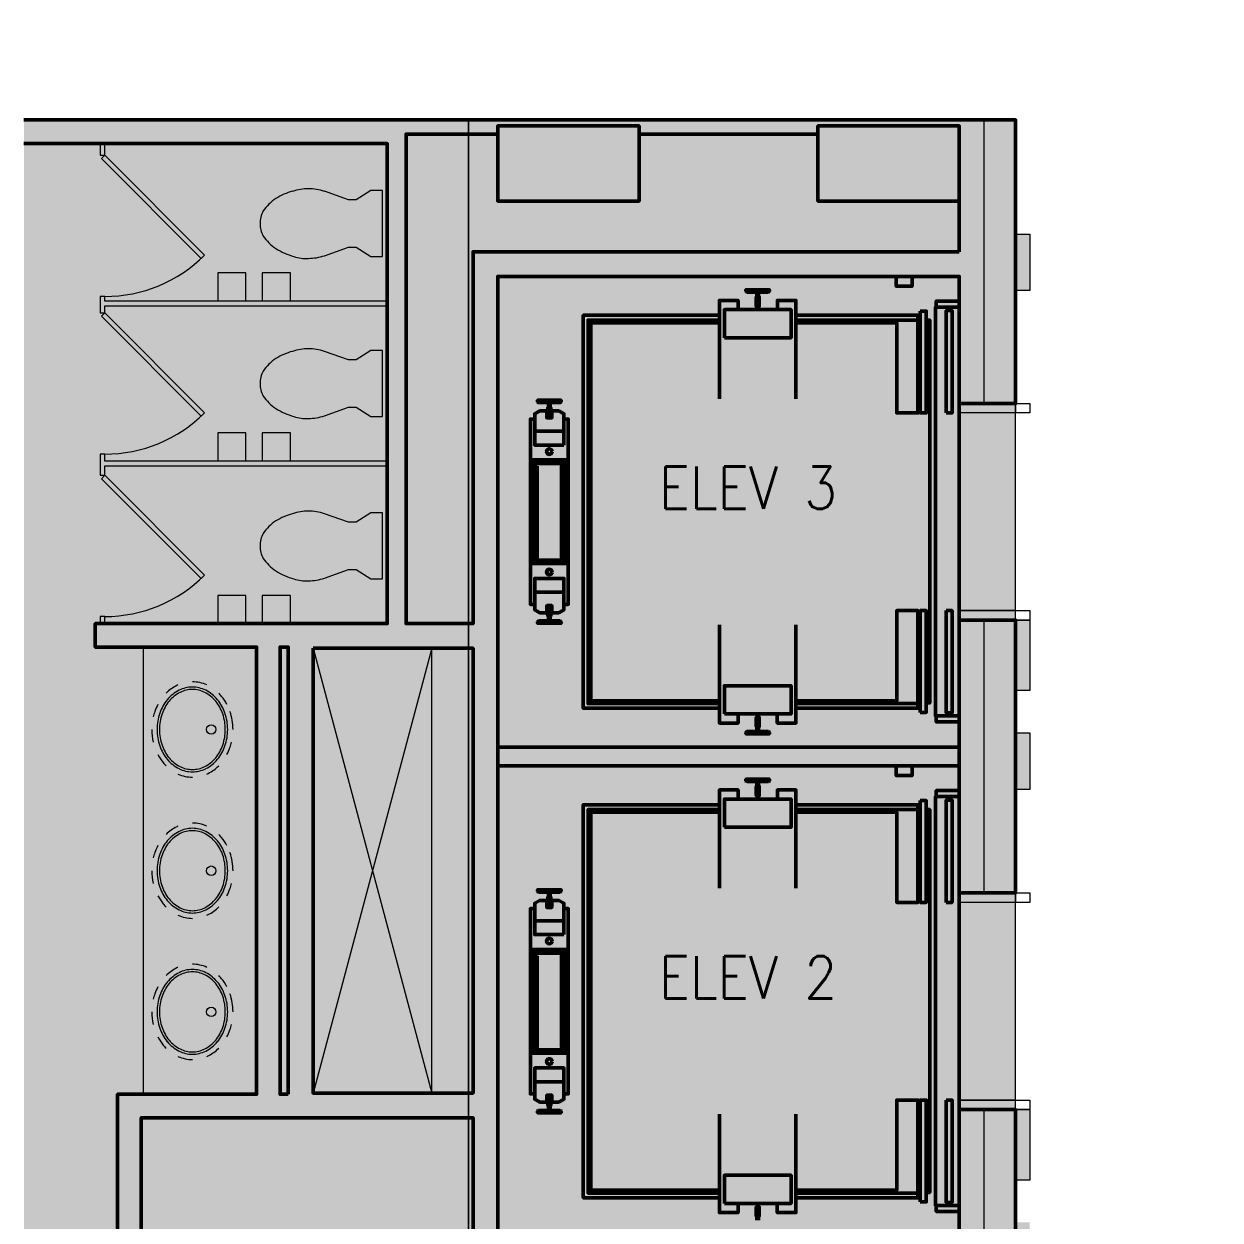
# Model space of a CAD drawing. Header units: inches. Extents: x 842 to 2283, y -57 to 1824.
# Drawn here: x 842.2 to 1096.3, y 718.5 to 972.6 of the extents above; entities that cross this region are included whole.
import ezdxf

# ---------------------------------------------------------------- set-up
doc = ezdxf.new("R2010")
doc.units = ezdxf.units.IN
doc.header["$MEASUREMENT"] = 0
for name, color, linetype, lineweight in [('A-DETL-GENF', 92, 'Continuous', 9), ('A-DETL-THIN', 151, 'Continuous', 9), ('Orbis - Background_dwg', 8, 'Continuous', 9), ('Orbis_AR$0$TI_Grid_E957150$0$S-11-COLS-CONC', 50, 'Continuous', 50), ('Orbis_BB$0$A-Door-Exst', 7, 'Continuous', 9), ('Orbis_BB$0$A-Wall-Exst', 7, 'Continuous', 9), ('Orbis_BB$0$TI_ARCH-02_E957150$0$A-Anno-Note96', 10, 'Continuous', 20), ('Orbis_BB$0$TI_ARCH-02_E957150$0$A-Door', 250, 'Continuous', 13), ('Orbis_BB$0$TI_ARCH-02_E957150$0$A-Flor-Case', 250, 'Continuous', 13), ('Orbis_BB$0$TI_ARCH-02_E957150$0$A-Flor-Fixt', 250, 'Continuous', 13), ('Orbis_BB$0$TI_ARCH-02_E957150$0$A-Flor-Tptn', 250, 'Continuous', 13), ('Orbis_BB$0$TI_ARCH-02_E957150$0$A-Wall-Open', 250, 'Continuous', 13), ('Orbis_BB$0$TI_Grid_E957150$0$S-02-COLS-CONC', 50, 'Continuous', 50), ('Orbis_BB$0$TI_Grid_E957150$0$S-04-COLS-CONC', 50, 'Continuous', 50), ('Orbis_BB$0$TI_Grid_E957150$0$S-05-COLS-CONC', 50, 'Continuous', 50), ('Orbis_BB$0$TI_Grid_E957150$0$S-06-COLS-CONC', 50, 'Continuous', 50), ('Orbis_BB$0$TI_Grid_E957150$0$S-07-COLS-CONC', 50, 'Continuous', 50), ('Orbis_BB$0$TI_Grid_E957150$0$S-08-COLS-CONC', 50, 'Continuous', 50), ('Orbis_BB$0$TI_Grid_E957150$0$S-09-COLS-CONC', 50, 'Continuous', 50), ('Orbis_BB$0$TI_Grid_E957150$0$S-11-COLS-CONC', 50, 'Continuous', 50), ('Orbis_BB$0$TI_Grid_E957150$0$S-12-COLS-CONC', 50, 'Continuous', 50), ('Orbis_BB$0$TI_Grid_E957150$0$S-13-COLS-CONC', 50, 'Continuous', 50), ('Orbis_BB$0$TI_Grid_E957150$0$S-13-COLS-CONC-PATT', 10, 'Continuous', 20), ('Orbis_BB$0$TI_Grid_E957150$0$S-14-COLS-CONC', 50, 'Continuous', 50), ('Orbis_BB$0$TI_Grid_E957150$0$S-P1-COLS-CONC', 50, 'Continuous', 50), ('Orbis_BB$0$TI_Grid_E957150$0$S-P4-COLS-CONC', 50, 'Continuous', 50)]:
    doc.layers.add(name, color=color, linetype=linetype, lineweight=lineweight)
doc.layers.add('Orbis_BB$0$TI_ARCH-02_E957150$0$A-Door-NPLT', color=250, linetype='Continuous', lineweight=13, plot=False)
doc.styles.add('romans', font='romans__.ttf', dxfattribs={"width": 0.9, "height": 9})

# ---------------------------------------------------------------- blocks, each defined once
blk = doc.blocks.new('Orbis - Background_dwg__U13-7347694-Level XX  CONSTRUCTION')
at = {"layer": 'Orbis_BB$0$TI_Grid_E957150$0$S-13-COLS-CONC-PATT', "lineweight": 50}
blk.add_hatch(color=50, dxfattribs=at).paths.add_polyline_path([(11749.16, 1740.91), (11749.16, 1756.91), (11719.16, 1756.91), (11719.16, 1740.91), (11747.41, 1740.91)], flags=0)
at = {"layer": 'Orbis_BB$0$TI_Grid_E957150$0$S-13-COLS-CONC', "flags": 128}
blk.add_lwpolyline([(11749.16, 1756.91), (11719.16, 1756.91), (11719.16, 1740.91), (11749.16, 1740.91)], close=True, dxfattribs=at)
blk = doc.blocks.new('Orbis - Background_dwg__U18-7347700-Level XX  CONSTRUCTION')
at = {"layer": 'Orbis_BB$0$TI_Grid_E957150$0$S-13-COLS-CONC-PATT', "lineweight": 50}
blk.add_hatch(color=50, dxfattribs=at).paths.add_polyline_path([(11651.16, 1740.91), (11681.16, 1740.91), (11681.16, 1756.91), (11651.16, 1756.91), (11651.16, 1753.16)], flags=0)
at = {"layer": 'Orbis_BB$0$TI_Grid_E957150$0$S-13-COLS-CONC', "flags": 128}
blk.add_lwpolyline([(11681.16, 1740.91), (11651.16, 1740.91), (11651.16, 1756.91), (11681.16, 1756.91)], close=True, dxfattribs=at)
blk = doc.blocks.new('Orbis - Background_dwg__U41-7347722-Level XX  CONSTRUCTION')
at = {"layer": 'Orbis_BB$0$TI_Grid_E957150$0$S-12-COLS-CONC', "flags": 128}
blk.add_lwpolyline([(11749.16, 1740.91), (11719.16, 1740.91), (11719.16, 1756.91), (11749.16, 1756.91)], close=True, dxfattribs=at)
blk = doc.blocks.new('Orbis - Background_dwg__U42-7347725-Level XX  CONSTRUCTION')
at = {"layer": 'Orbis_BB$0$TI_Grid_E957150$0$S-12-COLS-CONC', "flags": 128}
blk.add_lwpolyline([(11681.16, 1740.91), (11651.16, 1740.91), (11651.16, 1756.91), (11681.16, 1756.91)], close=True, dxfattribs=at)
blk = doc.blocks.new('Orbis - Background_dwg_Orbis_BB$0$TI_ARCH-02_E957150$0$I_PLUMB_LAV_COUNTER 7_P-7347760-Level XX  CONSTRUCTION')
at = {"layer": 'Orbis_BB$0$TI_ARCH-02_E957150$0$A-Flor-Fixt'}
blk.add_circle((4.62, 0), 1, dxfattribs=at)
for centre, radius, start, end in [((9.28, 1.39), 8.89, 116.7012, 134.737), ((9.28, 1.39), 7.76, 116.7012, 140.5275), ((9.28, 1.39), 7.26, 116.7012, 140.5275), ((8.62, 2.7), 7.43, 114.4424, 116.7012), ((8.62, 2.7), 6.3, 90, 116.7012), ((8.62, 2.7), 5.8, 90, 116.7012), ((8.62, 2.7), 7.43, 65.5576, 90), ((8.62, 2.7), 6.3, 63.2988, 90), ((8.62, 2.7), 5.8, 63.2988, 90), ((7.97, 1.39), 7.26, 39.4725, 63.2988), ((7.97, 1.39), 7.76, 39.4725, 63.2988), ((7.97, 1.39), 8.89, 39.4725, 45.263), ((10.31, 0.55), 10.21, 152.0638, 161.1646), ((10.31, 0.55), 9.09, 140.5275, 161.1646), ((10.31, 0.55), 8.59, 140.5275, 161.1646), ((6.94, 0.55), 8.59, 18.8354, 39.4725), ((6.94, 0.55), 9.09, 18.8354, 39.4725), ((6.94, 0.55), 10.21, 27.9362, 39.4725), ((11.92, 0), 11.92, 161.1646, 166.8979), ((11.92, 0), 10.79, 161.1646, 180), ((11.92, 0), 10.29, 161.1646, 180), ((5.33, 0), 10.29, 360, 18.8354), ((5.33, 0), 10.79, 360, 18.8354), ((5.33, 0), 11.92, 360, 13.1021), ((11.92, 0), 11.92, 180, 198.8354), ((11.92, 0), 10.79, 180, 198.8354), ((11.92, 0), 10.29, 180, 198.8354), ((5.33, 0), 10.29, 341.1646, 360), ((5.33, 0), 10.79, 341.1646, 360), ((10.31, -0.55), 9.09, 198.8354, 219.4725), ((10.31, -0.55), 8.59, 198.8354, 219.4725), ((6.94, -0.55), 8.59, 320.5275, 341.1646), ((6.94, -0.55), 9.09, 320.5275, 341.1646), ((6.94, -0.55), 10.21, 332.0638, 341.1646), ((5.33, 0), 11.92, 341.1646, 346.8979), ((10.31, -0.55), 10.21, 207.9362, 219.4725), ((9.28, -1.39), 8.89, 219.4725, 225.263), ((9.28, -1.39), 7.76, 219.4725, 243.2988), ((9.28, -1.39), 7.26, 219.4725, 243.2988), ((7.97, -1.39), 7.26, 296.7012, 320.5275), ((7.97, -1.39), 7.76, 296.7012, 320.5275), ((8.62, -2.7), 7.43, 245.5576, 270), ((8.62, -2.7), 6.3, 243.2988, 270), ((8.62, -2.7), 5.8, 243.2988, 270), ((8.62, -2.7), 5.8, 270, 296.7012), ((8.62, -2.7), 6.3, 270, 296.7012), ((8.62, -2.7), 7.43, 294.4424, 296.7012), ((7.97, -1.39), 8.89, 296.7012, 314.737)]:
    blk.add_arc(centre, radius, start, end, dxfattribs=at)
blk = doc.blocks.new('Orbis - Background_dwg_Orbis_BB$0$TI_ARCH-02_E957150$0$I_PLUMB_WC_FLUSH - WALL_P-7347754-Level XX  CONSTRUCTION')
at = {"layer": 'Orbis_BB$0$TI_ARCH-02_E957150$0$A-Flor-Fixt', "flags": 128}
blk.add_lwpolyline([(13.32, 6.84), (8.19, 5.04), (6.59, 5.04), (3.5, 7), (1, 7), (1, -7), (3.5, -7), (6.59, -5.04), (8.19, -5.04), (13.32, -6.84)], dxfattribs=at)
at = {"layer": 'Orbis_BB$0$TI_ARCH-02_E957150$0$A-Flor-Fixt'}
for centre, radius, start, end in [((16.72, -3.12), 10.52, 90, 108.8354), ((17.24, -0.62), 8.05, 71.1646, 93.7754), ((16.16, -6.53), 14.01, 57.6462, 74.7553), ((17.24, -3.98), 11.29, 36.0611, 55.3641), ((21.07, 0), 5.93, 0, 26.7012), ((21.07, 0), 5.93, 333.2988, 360), ((17.24, 3.98), 11.29, 304.6359, 323.9389), ((16.72, 3.12), 10.52, 251.1646, 270), ((16.72, 3.12), 10.52, 270, 288.8354), ((16.7, 5.91), 13.2, 284.9626, 301.7838)]:
    blk.add_arc(centre, radius, start, end, dxfattribs=at)
blk = doc.blocks.new('Orbis - Background_dwg_Orbis_BB-7347761-Level XX  CONSTRUCTION')
at = {"layer": 'Orbis_BB$0$A-Wall-Exst'}
h = blk.add_hatch(color=256, dxfattribs=at)
h.paths.add_polyline_path([(11645.91, 1399.92), (11761.16, 1399.92), (11761.16, 1428.92), (11764.16, 1428.92), (11764.16, 1443.92), (11749.16, 1443.92), (11749.16, 1400.91), (11719.16, 1400.91), (11719.16, 1402.92), (11681.16, 1402.92), (11681.16, 1400.91), (11651.16, 1400.91), (11651.16, 1724.92), (11749.16, 1724.92), (11749.16, 1697.92), (11761.16, 1697.92), (11761.16, 1721.92), (11764.16, 1721.92), (11764.16, 1733.92), (11761.16, 1733.92), (11761.16, 1758.16), (11550.5, 1758.16), (11550.5, 1753.16), (11627.66, 1753.16), (11627.66, 1651.16), (11565.66, 1651.16), (11565.66, 1646.16), (11599.91, 1646.16), (11599.91, 1551.16), (11570.41, 1551.16), (11570.41, 1458.42), (11550.5, 1458.42), (11550.5, 1399.92), (11552.54, 1399.92), (11552.54, 1418.42), (11596.54, 1418.42), (11596.54, 1399.92), (11603.91, 1399.92), (11603.91, 1404.92), (11601.54, 1404.92), (11601.54, 1429.92), (11552.54, 1429.92), (11552.54, 1453.42), (11575.41, 1453.42), (11575.41, 1546.16), (11645.91, 1546.16), (11645.91, 1404.92), (11643.91, 1404.92), (11643.91, 1399.92), (11644.91, 1399.92)], flags=0)
h.paths.add_polyline_path([(11719.16, 1411.66), (11719.16, 1416.91), (11681.16, 1416.91), (11681.16, 1411.66)], flags=0)
h.paths.add_polyline_path([(11596.54, 1422.42), (11552.54, 1422.42), (11552.54, 1425.92), (11596.54, 1425.92)], flags=0)
h.paths.add_polyline_path([(11761.16, 1489.92), (11761.16, 1511.92), (11764.16, 1511.92), (11764.16, 1523.92), (11761.16, 1523.92), (11761.16, 1532.92), (11764.16, 1532.92), (11764.16, 1547.92), (11749.16, 1547.92), (11749.16, 1489.92), (11754.41, 1489.92)], flags=0)
h.paths.add_polyline_path([(11606.66, 1551.16), (11604.91, 1551.16), (11604.91, 1646.16), (11606.66, 1646.16), (11606.66, 1551.41)], flags=0)
h.paths.add_polyline_path([(11611.91, 1551.41), (11611.91, 1645.91), (11645.91, 1645.91), (11645.91, 1551.41), (11617.85, 1551.41)], flags=0)
h.paths.add_polyline_path([(11754.41, 1593.92), (11761.16, 1593.92), (11761.16, 1615.92), (11764.16, 1615.92), (11764.16, 1627.92), (11761.16, 1627.92), (11761.16, 1636.92), (11764.16, 1636.92), (11764.16, 1651.92), (11749.16, 1651.92), (11749.16, 1593.92)], flags=0)
h.paths.add_polyline_path([(11644.91, 1651.16), (11631.66, 1651.16), (11631.66, 1755.16), (11651.16, 1755.16), (11651.16, 1756.91), (11681.16, 1756.91), (11681.16, 1755.16), (11719.16, 1755.16), (11719.16, 1756.91), (11749.16, 1756.91), (11749.16, 1730.17), (11645.91, 1730.17), (11645.91, 1651.16)], flags=0)
at = {"layer": 'Orbis_AR$0$TI_Grid_E957150$0$S-11-COLS-CONC'}
for p, q in [((11703.87, 1721.92), (11703.87, 1722.06)), ((11705.99, 1721.6), (11704.05, 1721.6)), ((11708.68, 1721.6), (11706.74, 1721.6)), ((11708.87, 1722.06), (11708.87, 1721.92)), ((11740.91, 1715.66), (11714.49, 1715.66)), ((11661.73, 1698.1), (11659.79, 1698.1)), ((11664.41, 1698.1), (11662.48, 1698.1)), ((11662.61, 1694.86), (11661.59, 1694.86)), ((11658.56, 1663.9), (11658.56, 1685.94)), ((11658.76, 1685.09), (11658.56, 1685.09)), ((11665.64, 1685.09), (11665.45, 1685.09)), ((11665.64, 1663.9), (11665.64, 1685.94)), ((11658.76, 1684.78), (11658.56, 1684.78)), ((11658.95, 1665.21), (11658.95, 1684.58)), ((11665.25, 1665.21), (11665.25, 1684.58)), ((11665.64, 1684.78), (11665.45, 1684.78)), ((11658.76, 1665.06), (11658.56, 1665.06)), ((11658.76, 1664.74), (11658.56, 1664.74)), ((11665.64, 1665.06), (11665.45, 1665.06)), ((11665.64, 1664.74), (11665.45, 1664.74)), ((11661.59, 1654.97), (11662.61, 1654.97)), ((11661.73, 1651.73), (11659.79, 1651.73)), ((11664.41, 1651.73), (11662.48, 1651.73)), ((11714.49, 1634.17), (11740.91, 1634.17)), ((11748.91, 1631.53), (11744.16, 1631.53)), ((11703.87, 1627.91), (11703.87, 1627.77)), ((11705.99, 1628.24), (11704.05, 1628.24)), ((11708.68, 1628.24), (11706.74, 1628.24)), ((11708.87, 1627.77), (11708.87, 1627.91)), ((11749.16, 1624.92), (11651.16, 1624.92)), ((11651.16, 1620.92), (11749.16, 1620.92)), ((11705.99, 1617.6), (11704.05, 1617.6)), ((11708.68, 1617.6), (11706.74, 1617.6)), ((11740.91, 1611.66), (11714.49, 1611.66)), ((11661.73, 1594.1), (11659.79, 1594.1)), ((11664.41, 1594.1), (11662.48, 1594.1)), ((11662.61, 1590.86), (11661.59, 1590.86)), ((11658.56, 1559.9), (11658.56, 1581.94)), ((11658.76, 1581.09), (11658.56, 1581.09)), ((11658.76, 1580.78), (11658.56, 1580.78)), ((11665.64, 1581.09), (11665.45, 1581.09)), ((11665.64, 1580.78), (11665.45, 1580.78)), ((11665.64, 1559.9), (11665.64, 1581.94)), ((11658.95, 1561.21), (11658.95, 1580.58)), ((11665.25, 1561.21), (11665.25, 1580.58)), ((11658.76, 1561.06), (11658.56, 1561.06)), ((11658.76, 1560.74), (11658.56, 1560.74)), ((11665.64, 1561.06), (11665.45, 1561.06)), ((11665.64, 1560.74), (11665.45, 1560.74)), ((11661.59, 1550.97), (11662.61, 1550.97)), ((11661.73, 1547.73), (11659.79, 1547.73)), ((11664.41, 1547.73), (11662.48, 1547.73)), ((11714.49, 1530.17), (11740.91, 1530.17)), ((11748.91, 1527.53), (11744.16, 1527.53))]:
    blk.add_line(p, q, dxfattribs=at)
at = {"layer": 'Orbis_AR$0$TI_Grid_E957150$0$S-11-COLS-CONC', "flags": 128}
for points in [[(11749.16, 1724.92), (11749.16, 1416.92), (11651.16, 1416.92), (11651.16, 1724.92)], [(11699.28, 1711.88), (11713.45, 1711.88), (11713.45, 1717.88), (11699.28, 1717.88)], [(11740.91, 1717.54), (11740.91, 1695.92), (11742.16, 1695.92), (11742.16, 1717.54)], [(11746.41, 1695.92), (11746.41, 1717.67), (11747.66, 1717.67), (11747.66, 1695.92)], [(11665.21, 1689.07), (11658.99, 1689.07), (11658.99, 1692.22), (11659.19, 1692.03), (11665.02, 1692.03), (11665.21, 1692.22)], [(11740.91, 1632.29), (11740.91, 1653.92), (11742.16, 1653.92), (11742.16, 1632.29)], [(11746.41, 1653.92), (11746.41, 1632.17), (11747.66, 1632.17), (11747.66, 1653.92)], [(11699.28, 1631.96), (11713.45, 1631.96), (11713.45, 1637.96), (11699.28, 1637.96)], [(11699.28, 1607.88), (11713.45, 1607.88), (11713.45, 1613.88), (11699.28, 1613.88)], [(11740.91, 1613.54), (11740.91, 1591.92), (11742.16, 1591.92), (11742.16, 1613.54)], [(11746.41, 1591.92), (11746.41, 1613.67), (11747.66, 1613.67), (11747.66, 1591.92)], [(11665.21, 1585.07), (11658.99, 1585.07), (11658.99, 1588.22), (11659.19, 1588.03), (11665.02, 1588.03), (11665.21, 1588.22)], [(11740.91, 1528.29), (11740.91, 1549.92), (11742.16, 1549.92), (11742.16, 1528.29)], [(11746.41, 1549.92), (11746.41, 1528.17), (11747.66, 1528.17), (11747.66, 1549.92)], [(11699.28, 1527.96), (11713.45, 1527.96), (11713.45, 1533.96), (11699.28, 1533.96)]]:
    blk.add_lwpolyline(points, close=True, dxfattribs=at)
for points in [[(11735.8, 1724.89), (11735.8, 1722.85), (11739.15, 1722.85), (11739.15, 1724.89)], [(11703.87, 1721.78), (11703.87, 1722.1), (11708.87, 1722.1), (11708.87, 1721.78)], [(11706.55, 1721.41), (11706.55, 1720.57), (11706.68, 1720.57), (11706.68, 1718.6), (11706.05, 1718.6), (11706.05, 1720.57), (11706.18, 1720.57), (11706.18, 1721.41)], [(11702.18, 1717.88), (11702.18, 1719.82), (11698.24, 1719.82), (11698.24, 1698.92)], [(11706.68, 1720.35), (11706.68, 1718.64), (11706.64, 1718.6), (11706.09, 1718.6), (11706.05, 1718.64), (11706.05, 1720.35)], [(11710.55, 1717.88), (11710.55, 1719.82), (11714.49, 1719.82), (11714.49, 1698.92)], [(11748.91, 1718.42), (11744.16, 1718.42), (11744.16, 1631.42)], [(11749.1, 1719.67), (11744.29, 1719.67), (11744.29, 1718.42)], [(11698.24, 1716.66), (11669.32, 1716.66), (11669.32, 1633.17), (11698.24, 1633.17)], [(11698.24, 1715.66), (11670.32, 1715.66), (11670.32, 1634.17), (11698.24, 1634.17)], [(11714.49, 1716.66), (11740.41, 1716.66), (11740.41, 1695.92), (11735.91, 1695.92), (11735.91, 1715.07), (11714.49, 1715.07)], [(11742.16, 1634.29), (11742.91, 1634.29), (11742.91, 1715.66), (11742.16, 1715.66)], [(11698.24, 1715.07), (11670.91, 1715.07), (11670.91, 1634.76), (11698.24, 1634.76)], [(11659.6, 1698.29), (11659.6, 1698.6), (11664.6, 1698.6), (11664.6, 1698.29)], [(11661.79, 1695.1), (11661.79, 1697.07), (11661.91, 1697.07), (11661.91, 1697.91)], [(11662.29, 1697.91), (11662.29, 1697.07), (11662.41, 1697.07), (11662.41, 1695.1), (11661.79, 1695.1), (11662.41, 1695.1)], [(11661.55, 1694.9), (11661.55, 1696.36), (11660.08, 1696.36), (11658.99, 1695.73), (11658.99, 1692.22)], [(11665.21, 1692.22), (11665.21, 1695.73), (11664.12, 1696.36), (11662.65, 1696.36), (11662.65, 1694.9)], [(11658.99, 1694.6), (11658.09, 1694.6), (11658.09, 1685.94)], [(11665.21, 1655.24), (11666.12, 1655.24), (11666.12, 1694.6), (11665.21, 1694.6)], [(11658.09, 1663.9), (11658.09, 1685.94), (11666.12, 1685.94)], [(11659.54, 1684.58), (11658.76, 1684.58), (11658.76, 1685.17), (11665.45, 1685.17), (11665.45, 1684.58), (11664.66, 1684.58), (11664.66, 1665.21), (11665.45, 1665.21)], [(11665.45, 1665.21), (11665.45, 1664.62), (11658.76, 1664.62), (11658.76, 1665.21), (11659.54, 1665.21), (11659.54, 1684.58)], [(11666.12, 1663.9), (11658.09, 1663.9), (11658.09, 1655.24), (11658.99, 1655.24)], [(11658.99, 1657.61), (11659.19, 1657.81), (11665.02, 1657.81), (11665.21, 1657.61), (11665.21, 1660.76), (11658.99, 1660.76), (11658.99, 1657.61), (11658.99, 1654.11), (11660.08, 1653.48), (11661.55, 1653.48), (11661.55, 1654.93)], [(11662.65, 1654.93), (11662.65, 1653.48), (11664.12, 1653.48), (11665.21, 1654.11), (11665.21, 1657.61)], [(11661.79, 1654.73), (11662.41, 1654.73), (11661.79, 1654.73), (11661.79, 1652.76), (11661.91, 1652.76), (11661.91, 1651.92)], [(11662.29, 1651.92), (11662.29, 1652.76), (11662.41, 1652.76), (11662.41, 1654.73)], [(11714.49, 1634.76), (11735.91, 1634.76), (11735.91, 1653.92), (11740.41, 1653.92), (11740.41, 1633.17), (11714.49, 1633.17)], [(11659.6, 1651.54), (11659.6, 1651.23), (11664.6, 1651.23), (11664.6, 1651.54)], [(11702.18, 1631.96), (11702.18, 1630.01), (11698.24, 1630.01), (11698.24, 1650.92)], [(11714.49, 1650.92), (11714.49, 1630.01), (11710.51, 1630.01), (11710.51, 1631.96)], [(11706.55, 1628.42), (11706.55, 1629.27), (11706.68, 1629.27), (11706.68, 1631.24), (11706.05, 1631.24), (11706.05, 1629.27), (11706.18, 1629.27), (11706.18, 1628.42)], [(11749.1, 1630.28), (11744.29, 1630.28), (11744.29, 1631.53)], [(11703.87, 1628.05), (11703.87, 1627.74), (11708.87, 1627.74), (11708.87, 1628.05)], [(11735.8, 1620.89), (11735.8, 1618.85), (11739.15, 1618.85), (11739.15, 1620.89)], [(11703.87, 1617.78), (11703.87, 1618.1), (11708.87, 1618.1), (11708.87, 1617.78)], [(11706.55, 1617.41), (11706.55, 1616.57), (11706.68, 1616.57), (11706.68, 1614.6), (11706.05, 1614.6), (11706.05, 1616.57), (11706.18, 1616.57), (11706.18, 1617.41)], [(11706.68, 1616.35), (11706.68, 1614.64), (11706.64, 1614.6), (11706.09, 1614.6), (11706.05, 1614.64), (11706.05, 1616.35)], [(11702.18, 1613.88), (11702.18, 1615.82), (11698.24, 1615.82), (11698.24, 1594.92)], [(11710.55, 1613.88), (11710.55, 1615.82), (11714.49, 1615.82), (11714.49, 1594.92)], [(11748.91, 1614.42), (11744.16, 1614.42), (11744.16, 1527.42)], [(11749.1, 1615.67), (11744.29, 1615.67), (11744.29, 1614.42)], [(11698.24, 1612.66), (11669.32, 1612.66), (11669.32, 1529.17), (11698.24, 1529.17)], [(11698.24, 1611.66), (11670.32, 1611.66), (11670.32, 1530.17), (11698.24, 1530.17)], [(11714.49, 1612.66), (11740.41, 1612.66), (11740.41, 1591.92), (11735.91, 1591.92), (11735.91, 1611.07), (11714.49, 1611.07)], [(11742.16, 1530.29), (11742.91, 1530.29), (11742.91, 1611.66), (11742.16, 1611.66)], [(11698.24, 1611.07), (11670.91, 1611.07), (11670.91, 1530.76), (11698.24, 1530.76)], [(11659.6, 1594.29), (11659.6, 1594.6), (11664.6, 1594.6), (11664.6, 1594.29)], [(11661.79, 1591.1), (11661.79, 1593.07), (11661.91, 1593.07), (11661.91, 1593.91)], [(11662.29, 1593.91), (11662.29, 1593.07), (11662.41, 1593.07), (11662.41, 1591.1), (11661.79, 1591.1), (11662.41, 1591.1)], [(11661.55, 1590.9), (11661.55, 1592.36), (11660.08, 1592.36), (11658.99, 1591.73), (11658.99, 1588.22)], [(11665.21, 1588.22), (11665.21, 1591.73), (11664.12, 1592.36), (11662.65, 1592.36), (11662.65, 1590.9)], [(11658.99, 1590.6), (11658.09, 1590.6), (11658.09, 1581.94)], [(11665.21, 1551.24), (11666.12, 1551.24), (11666.12, 1590.6), (11665.21, 1590.6)], [(11658.09, 1559.9), (11658.09, 1581.94), (11666.12, 1581.94)], [(11659.54, 1580.58), (11658.76, 1580.58), (11658.76, 1581.17), (11665.45, 1581.17), (11665.45, 1580.58), (11664.66, 1580.58), (11664.66, 1561.21), (11665.45, 1561.21)], [(11665.45, 1561.21), (11665.45, 1560.62), (11658.76, 1560.62), (11658.76, 1561.21), (11659.54, 1561.21), (11659.54, 1580.58)], [(11666.12, 1559.9), (11658.09, 1559.9), (11658.09, 1551.24), (11658.99, 1551.24)], [(11658.99, 1553.61), (11659.19, 1553.81), (11665.02, 1553.81), (11665.21, 1553.61), (11665.21, 1556.76), (11658.99, 1556.76), (11658.99, 1553.61), (11658.99, 1550.11), (11660.08, 1549.48), (11661.55, 1549.48), (11661.55, 1550.93)], [(11662.65, 1550.93), (11662.65, 1549.48), (11664.12, 1549.48), (11665.21, 1550.11), (11665.21, 1553.61)], [(11661.79, 1550.73), (11662.41, 1550.73), (11661.79, 1550.73), (11661.79, 1548.76), (11661.91, 1548.76), (11661.91, 1547.92)], [(11662.29, 1547.92), (11662.29, 1548.76), (11662.41, 1548.76), (11662.41, 1550.73)], [(11714.49, 1530.76), (11735.91, 1530.76), (11735.91, 1549.92), (11740.41, 1549.92), (11740.41, 1529.17), (11714.49, 1529.17)], [(11659.6, 1547.54), (11659.6, 1547.23), (11664.6, 1547.23), (11664.6, 1547.54)], [(11702.18, 1527.96), (11702.18, 1526.01), (11698.24, 1526.01), (11698.24, 1546.92)], [(11714.49, 1546.92), (11714.49, 1526.01), (11710.51, 1526.01), (11710.51, 1527.96)], [(11749.1, 1526.28), (11744.29, 1526.28), (11744.29, 1527.53)], [(11706.55, 1524.42), (11706.55, 1525.27), (11706.68, 1525.27), (11706.68, 1527.24), (11706.05, 1527.24), (11706.05, 1525.27), (11706.18, 1525.27), (11706.18, 1524.42)]]:
    blk.add_lwpolyline(points, dxfattribs=at)
at = {"layer": 'Orbis_AR$0$TI_Grid_E957150$0$S-11-COLS-CONC'}
for centre in [(11662.1, 1687.71), (11662.1, 1662.12), (11662.1, 1583.71), (11662.1, 1558.12)]:
    blk.add_circle(centre, 0.59, dxfattribs=at)
for centre, radius, start, end in [((11704.05, 1721.78), 0.187, 180, 270), ((11705.99, 1721.41), 0.187, 0, 90), ((11706.74, 1721.41), 0.187, 90, 180), ((11708.68, 1721.78), 0.187, 270, 0), ((11659.79, 1698.29), 0.187, 180, 270), ((11661.73, 1697.91), 0.187, 0, 90), ((11662.48, 1697.91), 0.187, 90, 180), ((11664.41, 1698.29), 0.187, 270, 0), ((11661.59, 1694.9), 0.0394, 180, 270), ((11662.61, 1694.9), 0.0394, 270, 0), ((11661.59, 1654.93), 0.0394, 90, 180), ((11662.61, 1654.93), 0.0394, 0, 90), ((11659.79, 1651.54), 0.187, 90, 180), ((11661.73, 1651.92), 0.187, 270, 0), ((11662.48, 1651.92), 0.187, 180, 270), ((11664.41, 1651.54), 0.187, 0, 90), ((11704.05, 1628.05), 0.187, 90, 180), ((11705.99, 1628.42), 0.187, 270, 0), ((11706.74, 1628.42), 0.187, 180, 270), ((11708.68, 1628.05), 0.187, 0, 90), ((11704.05, 1617.78), 0.187, 180, 270), ((11705.99, 1617.41), 0.187, 0, 90), ((11706.74, 1617.41), 0.187, 90, 180), ((11708.68, 1617.78), 0.187, 270, 0), ((11659.79, 1594.29), 0.187, 180, 270), ((11661.73, 1593.91), 0.187, 0, 90), ((11662.48, 1593.91), 0.187, 90, 180), ((11664.41, 1594.29), 0.187, 270, 0), ((11661.59, 1590.9), 0.0394, 180, 270), ((11662.61, 1590.9), 0.0394, 270, 0), ((11661.59, 1550.93), 0.0394, 90, 180), ((11662.61, 1550.93), 0.0394, 0, 90), ((11659.79, 1547.54), 0.187, 90, 180), ((11661.73, 1547.92), 0.187, 270, 0), ((11662.48, 1547.92), 0.187, 180, 270), ((11664.41, 1547.54), 0.187, 0, 90)]:
    blk.add_arc(centre, radius, start, end, dxfattribs=at)
at = {"layer": 'Orbis_BB$0$A-Door-Exst', "color": 250, "lineweight": 13, "flags": 128}
for points in [[(11567.66, 1750.66), (11566.95, 1749.95), (11588.17, 1728.74), (11588.87, 1729.45)], [(11567.66, 1717.16), (11566.95, 1716.45), (11588.17, 1695.24), (11588.87, 1695.95)], [(11567.66, 1682.66), (11566.95, 1681.95), (11588.17, 1660.74), (11588.87, 1661.45)]]:
    blk.add_lwpolyline(points, close=True, dxfattribs=at)
at = {"layer": 'Orbis_BB$0$A-Door-Exst', "color": 250, "lineweight": 13}
for centre in [(11567.66, 1750.66), (11567.66, 1717.16), (11567.66, 1682.66)]:
    blk.add_arc(centre, 30, 270, 315, dxfattribs=at)
at = {"layer": 'Orbis_BB$0$A-Wall-Exst', "color": 250, "lineweight": 13}
for p, q in [((11754.41, 1758.16), (11754.41, 1697.92)), ((11754.41, 1651.92), (11754.41, 1593.92)), ((11754.41, 1547.92), (11754.41, 1489.92))]:
    blk.add_line(p, q, dxfattribs=at)
at = {"layer": 'Orbis_BB$0$A-Wall-Exst', "color": 50, "lineweight": 50, "flags": 128}
for points in [[(11749.16, 1697.92), (11761.16, 1697.92), (11761.16, 1724.92), (11761.16, 1758.16), (11627.66, 1758.16), (11550.5, 1758.16)], [(11550.5, 1753.16), (11627.66, 1753.16), (11627.66, 1651.16), (11611.91, 1651.16), (11599.91, 1651.16), (11565.66, 1651.16), (11565.66, 1646.16), (11599.91, 1646.16), (11599.91, 1551.16), (11570.41, 1551.16), (11570.41, 1458.42), (11550.5, 1458.42)], [(11651.16, 1546.16), (11651.16, 1651.16), (11651.16, 1724.92), (11749.16, 1724.92), (11749.16, 1697.92)], [(11550.5, 1399.92), (11552.54, 1399.92), (11552.54, 1418.42), (11596.54, 1418.42), (11596.54, 1399.92), (11603.91, 1399.92), (11603.91, 1404.92), (11601.54, 1404.92), (11601.54, 1418.42), (11601.54, 1429.92), (11552.54, 1429.92), (11552.54, 1453.42), (11575.41, 1453.42), (11575.41, 1546.16), (11599.91, 1546.16)], [(11599.91, 1546.16), (11611.91, 1546.16), (11645.91, 1546.16), (11645.91, 1404.92), (11643.91, 1404.92), (11643.91, 1399.92), (11651.16, 1399.92), (11761.16, 1399.92), (11761.16, 1443.92), (11749.16, 1443.92), (11749.16, 1402.92)], [(11749.16, 1402.92), (11749.16, 1400.91), (11719.16, 1400.91), (11719.16, 1402.92), (11681.16, 1402.92), (11681.16, 1400.91), (11651.16, 1400.91), (11651.16, 1402.92), (11651.16, 1546.16)]]:
    blk.add_lwpolyline(points, dxfattribs=at)
for points in [[(11749.16, 1730.17), (11645.91, 1730.17), (11645.91, 1651.16), (11631.66, 1651.16), (11631.66, 1755.16), (11651.16, 1755.16), (11651.16, 1756.91), (11681.16, 1756.91), (11681.16, 1755.16), (11719.16, 1755.16), (11719.16, 1756.91), (11749.16, 1756.91), (11749.16, 1755.16)], [(11749.16, 1593.92), (11761.16, 1593.92), (11761.16, 1651.92), (11749.16, 1651.92)], [(11606.66, 1551.16), (11604.91, 1551.16), (11604.91, 1646.16), (11606.66, 1646.16)], [(11611.91, 1645.91), (11627.66, 1645.91), (11645.91, 1645.91), (11645.91, 1551.41), (11611.91, 1551.41)], [(11749.16, 1489.92), (11761.16, 1489.92), (11761.16, 1547.92), (11749.16, 1547.92)]]:
    blk.add_lwpolyline(points, close=True, dxfattribs=at)
at = {"layer": 'Orbis_BB$0$A-Wall-Exst', "flags": 128}
for points in [[(11761.16, 1733.92), (11764.16, 1733.92), (11764.16, 1721.92), (11761.16, 1721.92)], [(11761.16, 1651.92), (11764.16, 1651.92), (11764.16, 1636.92), (11761.16, 1636.92)], [(11761.16, 1627.92), (11764.16, 1627.92), (11764.16, 1615.92), (11761.16, 1615.92)], [(11761.16, 1547.92), (11764.16, 1547.92), (11764.16, 1532.92), (11761.16, 1532.92)]]:
    blk.add_lwpolyline(points, dxfattribs=at)
at = {"layer": 'Orbis_BB$0$TI_ARCH-02_E957150$0$A-Door', "flags": 128}
for points in [[(11749.16, 1697.92), (11764.16, 1697.92), (11764.16, 1695.92), (11749.16, 1695.92)], [(11749.16, 1653.92), (11764.16, 1653.92), (11764.16, 1651.92), (11749.16, 1651.92)], [(11749.16, 1593.92), (11764.16, 1593.92), (11764.16, 1591.92), (11749.16, 1591.92)], [(11749.16, 1549.92), (11764.16, 1549.92), (11764.16, 1547.92), (11749.16, 1547.92)]]:
    blk.add_lwpolyline(points, close=True, dxfattribs=at)
at = {"layer": 'Orbis_BB$0$TI_ARCH-02_E957150$0$A-Door-NPLT', "flags": 128}
for points in [[(11749.16, 1695.92), (11749.16, 1697.92), (11761.16, 1697.92), (11761.16, 1695.92)], [(11749.16, 1653.92), (11749.16, 1651.92), (11761.16, 1651.92), (11761.16, 1653.92)], [(11749.16, 1591.92), (11749.16, 1593.92), (11761.16, 1593.92), (11761.16, 1591.92)], [(11749.16, 1549.92), (11749.16, 1547.92), (11761.16, 1547.92), (11761.16, 1549.92)]]:
    blk.add_lwpolyline(points, close=True, dxfattribs=at)
at = {"layer": 'Orbis_BB$0$TI_ARCH-02_E957150$0$A-Flor-Case'}
blk.add_line((11575.91, 1551.16), (11575.91, 1646.16), dxfattribs=at)
at = {"layer": 'Orbis_BB$0$TI_ARCH-02_E957150$0$A-Flor-Fixt', "flags": 128}
for points in [[(11597.66, 1719.66), (11597.66, 1725.66), (11591.66, 1725.66), (11591.66, 1719.66)], [(11607.09, 1719.66), (11607.09, 1725.66), (11601.09, 1725.66), (11601.09, 1719.66)], [(11597.66, 1685.66), (11597.66, 1691.66), (11591.66, 1691.66), (11591.66, 1685.66)], [(11607.09, 1685.66), (11607.09, 1691.66), (11601.09, 1691.66), (11601.09, 1685.66)], [(11597.66, 1651.16), (11597.66, 1657.16), (11591.66, 1657.16), (11591.66, 1651.16)], [(11607.09, 1651.16), (11607.09, 1657.16), (11601.09, 1657.16), (11601.09, 1651.16)]]:
    blk.add_lwpolyline(points, dxfattribs=at)
at = {"layer": 'Orbis_BB$0$TI_ARCH-02_E957150$0$A-Flor-Tptn', "flags": 128}
for points in [[(11566.66, 1750.66), (11567.66, 1750.66), (11567.66, 1753.16), (11566.66, 1753.16)], [(11566.66, 1719.66), (11566.66, 1717.16), (11567.66, 1717.16), (11567.66, 1718.66), (11627.66, 1718.66), (11627.66, 1719.66), (11567.66, 1719.66), (11567.66, 1720.66), (11566.66, 1720.66)], [(11566.66, 1685.66), (11566.66, 1682.66), (11567.66, 1682.66), (11567.66, 1684.66), (11627.66, 1684.66), (11627.66, 1685.66), (11567.66, 1685.66), (11567.66, 1687.16), (11566.66, 1687.16)], [(11566.66, 1651.16), (11567.66, 1651.16), (11567.66, 1652.66), (11566.66, 1652.66)]]:
    blk.add_lwpolyline(points, close=True, dxfattribs=at)
at = {"layer": 'Orbis_BB$0$TI_ARCH-02_E957150$0$A-Wall-Open', "flags": 128}
blk.add_lwpolyline([(11611.91, 1645.91), (11637.16, 1551.41), (11637.16, 1645.91), (11611.91, 1551.41)], dxfattribs=at)
at = {"layer": 'Orbis_BB$0$TI_Grid_E957150$0$S-02-COLS-CONC', "flags": 128}
for points in [[(11681.16, 1756.91), (11651.16, 1756.91), (11651.16, 1740.91), (11681.16, 1740.91)], [(11749.16, 1756.91), (11719.16, 1756.91), (11719.16, 1740.91), (11749.16, 1740.91)]]:
    blk.add_lwpolyline(points, close=True, dxfattribs=at)
at = {"layer": 'Orbis_BB$0$TI_Grid_E957150$0$S-04-COLS-CONC', "flags": 128}
for points in [[(11681.16, 1756.91), (11651.16, 1756.91), (11651.16, 1740.91), (11681.16, 1740.91)], [(11749.16, 1756.91), (11719.16, 1756.91), (11719.16, 1740.91), (11749.16, 1740.91)]]:
    blk.add_lwpolyline(points, close=True, dxfattribs=at)
at = {"layer": 'Orbis_BB$0$TI_Grid_E957150$0$S-05-COLS-CONC', "flags": 128}
for points in [[(11681.16, 1756.91), (11651.16, 1756.91), (11651.16, 1740.91), (11681.16, 1740.91)], [(11749.16, 1756.91), (11719.16, 1756.91), (11719.16, 1740.91), (11749.16, 1740.91)]]:
    blk.add_lwpolyline(points, close=True, dxfattribs=at)
at = {"layer": 'Orbis_BB$0$TI_Grid_E957150$0$S-06-COLS-CONC', "flags": 128}
for points in [[(11681.16, 1740.91), (11651.16, 1740.91), (11651.16, 1756.91), (11681.16, 1756.91)], [(11749.16, 1740.91), (11719.16, 1740.91), (11719.16, 1756.91), (11749.16, 1756.91)]]:
    blk.add_lwpolyline(points, close=True, dxfattribs=at)
at = {"layer": 'Orbis_BB$0$TI_Grid_E957150$0$S-07-COLS-CONC', "flags": 128}
for points in [[(11681.16, 1756.91), (11651.16, 1756.91), (11651.16, 1740.91), (11681.16, 1740.91)], [(11749.16, 1756.91), (11719.16, 1756.91), (11719.16, 1740.91), (11749.16, 1740.91)]]:
    blk.add_lwpolyline(points, close=True, dxfattribs=at)
at = {"layer": 'Orbis_BB$0$TI_Grid_E957150$0$S-08-COLS-CONC', "flags": 128}
for points in [[(11681.16, 1740.91), (11651.16, 1740.91), (11651.16, 1756.91), (11681.16, 1756.91)], [(11749.16, 1740.91), (11719.16, 1740.91), (11719.16, 1756.91), (11749.16, 1756.91)]]:
    blk.add_lwpolyline(points, close=True, dxfattribs=at)
at = {"layer": 'Orbis_BB$0$TI_Grid_E957150$0$S-09-COLS-CONC', "flags": 128}
for points in [[(11681.16, 1756.91), (11651.16, 1756.91), (11651.16, 1740.91), (11681.16, 1740.91)], [(11749.16, 1756.91), (11719.16, 1756.91), (11719.16, 1740.91), (11749.16, 1740.91)]]:
    blk.add_lwpolyline(points, close=True, dxfattribs=at)
at = {"layer": 'Orbis_BB$0$TI_Grid_E957150$0$S-11-COLS-CONC', "flags": 128}
for points in [[(11681.16, 1740.91), (11651.16, 1740.91), (11651.16, 1756.91), (11681.16, 1756.91)], [(11749.16, 1740.91), (11719.16, 1740.91), (11719.16, 1756.91), (11749.16, 1756.91)]]:
    blk.add_lwpolyline(points, close=True, dxfattribs=at)
at = {"layer": 'Orbis_BB$0$TI_Grid_E957150$0$S-14-COLS-CONC', "flags": 128}
blk.add_lwpolyline([(11681.16, 1756.91), (11651.16, 1756.91), (11651.16, 1740.91), (11681.16, 1740.91)], close=True, dxfattribs=at)
at = {"layer": 'Orbis_BB$0$TI_Grid_E957150$0$S-P1-COLS-CONC', "flags": 128}
for points in [[(11681.16, 1756.91), (11651.16, 1756.91), (11651.16, 1740.91), (11681.16, 1740.91)], [(11749.16, 1756.91), (11719.16, 1756.91), (11719.16, 1740.91), (11749.16, 1740.91)]]:
    blk.add_lwpolyline(points, close=True, dxfattribs=at)
at = {"layer": 'Orbis_BB$0$TI_Grid_E957150$0$S-P4-COLS-CONC', "flags": 128}
for points in [[(11681.16, 1756.91), (11651.16, 1756.91), (11651.16, 1740.91), (11681.16, 1740.91)], [(11749.16, 1756.91), (11719.16, 1756.91), (11719.16, 1740.91), (11749.16, 1740.91)]]:
    blk.add_lwpolyline(points, close=True, dxfattribs=at)
for name in ['Orbis - Background_dwg__U18-7347700-Level XX  CONSTRUCTION', 'Orbis - Background_dwg__U42-7347725-Level XX  CONSTRUCTION', 'Orbis - Background_dwg__U13-7347694-Level XX  CONSTRUCTION', 'Orbis - Background_dwg__U41-7347722-Level XX  CONSTRUCTION']:
    blk.add_blockref(name, (0, 0))
at = {"rotation": 180}
for name, p in [('Orbis - Background_dwg_Orbis_BB$0$TI_ARCH-02_E957150$0$I_PLUMB_WC_FLUSH - WALL_P-7347754-Level XX  CONSTRUCTION', (11627.66, 1736.16)), ('Orbis - Background_dwg_Orbis_BB$0$TI_ARCH-02_E957150$0$I_PLUMB_WC_FLUSH - WALL_P-7347754-Level XX  CONSTRUCTION', (11627.66, 1702.16)), ('Orbis - Background_dwg_Orbis_BB$0$TI_ARCH-02_E957150$0$I_PLUMB_WC_FLUSH - WALL_P-7347754-Level XX  CONSTRUCTION', (11627.66, 1667.66)), ('Orbis - Background_dwg_Orbis_BB$0$TI_ARCH-02_E957150$0$I_PLUMB_LAV_COUNTER 7_P-7347760-Level XX  CONSTRUCTION', (11594.91, 1628.66)), ('Orbis - Background_dwg_Orbis_BB$0$TI_ARCH-02_E957150$0$I_PLUMB_LAV_COUNTER 7_P-7347760-Level XX  CONSTRUCTION', (11594.91, 1598.66)), ('Orbis - Background_dwg_Orbis_BB$0$TI_ARCH-02_E957150$0$I_PLUMB_LAV_COUNTER 7_P-7347760-Level XX  CONSTRUCTION', (11594.91, 1568.66))]:
    blk.add_blockref(name, p, dxfattribs=at)
at = {"layer": 'Orbis_BB$0$TI_ARCH-02_E957150$0$A-Anno-Note96', "color": 7, "char_height": 9, "width": 52.2178, "attachment_point": 1, "line_spacing_factor": 0.983083, "style": 'romans'}
for s, insert in [('ELEV 3', (11685.36, 1684.51)), ('ELEV 2', (11685.36, 1580.51))]:
    blk.add_mtext(s, dxfattribs=dict(at, insert=insert))
blk = doc.blocks.new('Orbis - Background_dwg-7329766-Level XX  CONSTRUCTION')
blk.add_blockref('Orbis - Background_dwg_Orbis_BB-7347761-Level XX  CONSTRUCTION', (-10708.29, -805.94))

msp = doc.modelspace()

# ---------------------------------------------------------------- hatches: boundary and pattern name
at = {"layer": 'A-DETL-GENF'}
h = msp.add_hatch(color=9, dxfattribs=at)
h.paths.add_polyline_path([(1688, -9.77), (2180.09, -9.77), (2180.09, 282.04), (2178.37, 282.04), (2178.37, 269.98), (2160.37, 269.98), (2160.37, 281.98), (2145.5, 281.98), (2145.5, 222.1), (2148.37, 222.1), (2148.37, 48.98), (1645.98, 48.98), (1645.98, 56.98), (1645.87, 56.98), (1645.87, 67.98), (1645.98, 67.98), (1645.98, 68.19), (1645.71, 68.23), (1643.24, 68.89), (1642.84, 69.08), (1642.63, 69.12), (1642.36, 69.3), (1640.87, 69.99), (1639.47, 70.98), (1636.37, 70.98), (1636.37, 74.07), (1635.38, 75.48), (1634.68, 76.98), (1634.51, 77.24), (1634.47, 77.43), (1634.27, 77.85), (1633.6, 80.38), (1633.38, 83.07), (1633.6, 85.59), (1634.27, 88.11), (1635.38, 90.48), (1636.37, 91.9), (1636.37, 94.98), (1639.44, 94.98), (1640.87, 95.97), (1643.24, 97.08), (1645.98, 97.86), (1645.98, 97.98), (1645.87, 97.98), (1645.87, 207.29), (1645.98, 207.29), (1645.98, 208.97), (1636.37, 208.97), (1636.37, 239.19), (1645.87, 239.19), (1645.87, 593.98), (1179.62, 593.98), (1179.62, 528.98), (842.21, 528.98), (842.21, -9.77), (1603.42, -9.77)], flags=0)
h.paths.add_polyline_path([(1439.37, 58.98), (1435.75, 59.1), (1357.37, 59.1), (1357.37, 54.98), (1402.37, 54.98), (1402.37, 58.98), (1435.75, 58.98)], flags=0)
h.paths.add_polyline_path([(1350.37, 47.98), (1350.37, 122.98), (1361, 122.98), (1361, 62.73), (1439.37, 62.73), (1439.37, 51.98), (1409.37, 51.98), (1409.37, 47.98), (1357.37, 47.98)], flags=0)
h.paths.add_polyline_path([(928.37, 67.98), (928.24, 68), (925.84, 68.21), (923.32, 68.89), (922.97, 69.05), (922.63, 69.12), (922.17, 69.42), (920.95, 69.99), (919.55, 70.98), (916.37, 70.98), (916.37, 74.18), (915.46, 75.48), (914.94, 76.59), (914.49, 77.34), (914.35, 77.85), (913.68, 80.38), (913.45, 82.58), (913.39, 83.07), (913.51, 83.68), (913.68, 85.59), (914.51, 88.72), (914.92, 89.32), (915.46, 90.48), (916.37, 91.79), (916.37, 94.98), (919.52, 94.98), (920.95, 95.97), (922.25, 96.58), (922.63, 96.83), (922.91, 96.89), (923.32, 97.08), (925.84, 97.76), (928.54, 97.98), (931.05, 97.76), (933.58, 97.08), (935.95, 95.97), (937.37, 94.98), (940.37, 94.98), (940.37, 92.01), (941.44, 90.48), (942.54, 88.11), (943.22, 85.59), (943.45, 82.98), (943.22, 80.38), (942.54, 77.85), (941.44, 75.48), (940.37, 73.96), (940.37, 70.98), (937.35, 70.98), (935.95, 69.99), (933.58, 68.89), (931.05, 68.21), (928.41, 67.98)], flags=0)
h.paths.add_polyline_path([(1288.37, 67.98), (1288.3, 67.99), (1285.77, 68.21), (1283.24, 68.89), (1282.84, 69.08), (1282.63, 69.12), (1282.36, 69.3), (1280.87, 69.99), (1279.47, 70.98), (1276.37, 70.98), (1276.37, 74.07), (1275.38, 75.48), (1274.68, 76.98), (1274.51, 77.24), (1274.47, 77.43), (1274.27, 77.85), (1273.6, 80.38), (1273.38, 83.07), (1273.6, 85.59), (1274.27, 88.11), (1275.38, 90.48), (1276.37, 91.9), (1276.37, 94.98), (1279.44, 94.98), (1280.87, 95.97), (1283.24, 97.08), (1285.77, 97.76), (1288.46, 97.98), (1290.97, 97.76), (1293.5, 97.08), (1295.87, 95.97), (1297.3, 94.98), (1300.37, 94.98), (1300.37, 91.9), (1301.36, 90.48), (1302.47, 88.11), (1303.14, 85.59), (1303.37, 82.97), (1303.14, 80.38), (1302.47, 77.85), (1302.27, 77.43), (1302.23, 77.24), (1302.06, 76.98), (1301.36, 75.48), (1300.37, 74.07), (1300.37, 70.98), (1297.27, 70.98), (1295.87, 69.99), (1294.38, 69.3), (1294.11, 69.12), (1293.9, 69.08), (1293.5, 68.89), (1290.97, 68.21), (1288.41, 67.98)], flags=0)
h.paths.add_polyline_path([(940.37, 208.97), (916.37, 208.97), (916.37, 209.19), (916.15, 209.19), (916.15, 239.19), (940.15, 239.19), (940.15, 238.97), (940.37, 238.97), (940.37, 214.97)], flags=0)
h.paths.add_polyline_path([(1288.06, 208.97), (1276.37, 208.97), (1276.37, 239.19), (1300.37, 239.19), (1300.37, 208.97)], flags=0)
h.paths.add_polyline_path([(842.21, 593.97), (935.62, 593.98), (935.62, 598.98), (937.62, 598.98), (937.62, 740.22), (867.12, 740.22), (867.12, 647.48), (844.25, 647.48), (844.25, 623.98), (893.25, 623.98), (893.25, 598.98), (895.62, 598.98), (895.62, 593.98), (888.25, 593.98), (888.25, 612.48), (844.25, 612.48), (844.25, 593.98), (842.21, 593.98)], flags=0)
h.paths.add_polyline_path([(1247.87, 596.98), (1247.87, 605.72), (1209.87, 605.72), (1209.87, 596.98)], flags=0)
h.paths.add_polyline_path([(972.87, 596.98), (1010.87, 596.98), (1010.87, 605.72), (972.87, 605.72)], flags=0)
h.paths.add_polyline_path([(1283.12, 598.98), (1389.12, 598.98), (1389.12, 706.97), (1380.37, 706.97), (1380.37, 736.97), (1390.37, 736.97), (1390.37, 820.98), (1388.37, 820.98), (1388.37, 825.98), (1390.37, 825.98), (1390.37, 913.99), (1377.37, 913.99), (1377.37, 951.98), (1290.37, 951.98), (1290.37, 913.99), (1277.37, 913.99), (1277.37, 891.98), (1272.12, 891.98), (1272.12, 934.97), (1179.87, 934.97), (1179.87, 891.98), (1167.87, 891.98), (1167.87, 845.98), (1179.87, 845.98), (1179.87, 787.98), (1167.87, 787.98), (1167.87, 741.98), (1179.87, 741.98), (1179.87, 683.98), (1167.87, 683.98), (1167.87, 637.98), (1179.87, 637.98), (1179.87, 610.97), (1277.87, 610.97), (1277.87, 820.73), (1272.12, 820.73), (1272.12, 845.98), (1277.37, 845.98), (1277.37, 825.98), (1348.37, 825.98), (1348.37, 820.98), (1283.12, 820.98), (1283.12, 605.05)], flags=0)
h.paths.add_polyline_path([(1497.62, 598.98), (1636.37, 598.98), (1636.37, 626.3), (1660.37, 626.3), (1660.37, 598.98), (1669.37, 598.98), (1669.37, 946.98), (1553.37, 946.98), (1553.37, 951.98), (1513.37, 951.98), (1513.37, 946.98), (1506.37, 946.97), (1506.37, 916.97), (1496.37, 916.97), (1496.37, 736.97), (1506.37, 736.97), (1506.37, 706.97), (1497.62, 706.97), (1497.62, 599.23)], flags=0)
h.paths.add_polyline_path([(1488.37, 599.23), (1492.37, 599.23), (1492.37, 701.72), (1394.37, 701.72), (1394.37, 599.23), (1488.3, 599.23)], flags=0)
h.paths.add_polyline_path([(1010.87, 610.97), (1040.87, 610.97), (1040.87, 637.98), (1052.87, 637.98), (1052.87, 683.98), (1040.87, 683.98), (1040.87, 741.98), (1052.87, 741.98), (1052.87, 787.98), (1040.87, 787.98), (1040.87, 845.98), (1052.87, 845.98), (1052.87, 891.98), (1040.87, 891.98), (1040.87, 918.98), (942.87, 918.98), (942.87, 610.97), (972.87, 610.97)], flags=0)
h.paths.add_polyline_path([(844.25, 616.48), (888.25, 616.48), (888.25, 619.98), (844.25, 619.98)], flags=0)
h.paths.add_polyline_path([(842.21, 652.48), (862.12, 652.48), (862.12, 745.22), (891.62, 745.22), (891.62, 840.22), (857.37, 840.22), (857.37, 845.22), (919.37, 845.22), (919.37, 947.22), (842.21, 947.22), (842.21, 671.78)], flags=0)
h.paths.add_polyline_path([(1488.37, 706.97), (1492.37, 706.97), (1492.37, 730.73), (1394.37, 730.73), (1394.37, 706.97), (1459.04, 706.97)], flags=0)
h.paths.add_polyline_path([(1451.16, 735.98), (1490.37, 735.98), (1490.37, 945.98), (1488.37, 945.98), (1488.37, 951.98), (1448.37, 951.98), (1448.37, 945.98), (1396.37, 945.98), (1396.37, 735.98), (1434.26, 735.98)], flags=0)
h.paths.add_polyline_path([(896.62, 745.22), (898.37, 745.22), (898.37, 840.22), (896.62, 840.22), (896.62, 745.47)], flags=0)
h.paths.add_polyline_path([(903.62, 745.47), (937.62, 745.47), (937.62, 839.97), (903.62, 839.97), (903.62, 823.79)], flags=0)
h.paths.add_polyline_path([(934.14, 845.22), (937.62, 845.22), (937.62, 924.23), (1040.87, 924.23), (1040.87, 934.97), (1010.87, 934.97), (1010.87, 949.22), (972.87, 949.22), (972.87, 934.97), (942.87, 934.97), (942.87, 949.22), (923.37, 949.22), (923.37, 845.22)], flags=0)
h.paths.add_polyline_path([(1645.98, 916.97), (1636.37, 916.97), (1636.37, 946.97), (1660.37, 946.97), (1660.37, 916.97)], flags=0)
h.paths.add_polyline_path([(1277.37, 916.99), (1287.37, 916.99), (1287.37, 948.98), (1277.87, 948.98), (1277.87, 934.97), (1277.37, 934.97), (1277.37, 926.99)], flags=0)
h.paths.add_polyline_path([(1247.87, 940.23), (1247.87, 948.98), (1209.87, 948.98), (1209.87, 940.23)], flags=0)
h.paths.add_polyline_path([(1380.37, 946.99), (1394.37, 946.99), (1394.37, 948.98), (1380.37, 948.98)], flags=0)
h.paths.add_polyline_path([(1057.88, 1041.22), (1150.88, 1041.22), (1150.88, 1213.6), (932.37, 1213.6), (932.37, 1120.66), (933.12, 1120.66), (933.12, 1119.16), (931.62, 1119.16), (931.62, 1118.66), (929.12, 1118.66), (929.12, 1119.16), (927.62, 1119.16), (927.62, 1120.66), (928.37, 1120.66), (928.37, 1292.47), (913.87, 1292.47), (913.87, 1327.47), (928.54, 1327.47), (928.54, 1417.98), (928.37, 1417.98), (928.37, 1432.97), (912.37, 1432.97), (912.37, 1472.97), (928.37, 1472.97), (928.37, 1478.48), (940.37, 1478.48), (940.37, 1429.98), (1152.37, 1429.98), (1152.37, 1477.98), (1145.37, 1477.98), (1145.37, 1712.98), (940.37, 1712.98), (940.37, 1700.97), (916.37, 1700.97), (916.37, 1712.98), (842.21, 1712.98), (842.21, 1041.22), (928.37, 1041.22), (928.37, 1045.29), (927.62, 1045.29), (927.62, 1046.79), (929.12, 1046.79), (929.12, 1047.29), (931.62, 1047.29), (931.62, 1046.79), (933.12, 1046.79), (933.12, 1045.29), (932.37, 1045.29), (932.37, 1041.22), (1011.37, 1041.22)], flags=0)
h.paths.add_polyline_path([(958.58, 1217.35), (1150.88, 1217.35), (1150.88, 1398.47), (1148.75, 1398.47), (1148.75, 1418.36), (944.25, 1418.36), (944.25, 1327.47), (944.45, 1327.47), (944.45, 1292.47), (944.25, 1292.47), (944.25, 1217.35), (944.45, 1217.35)], flags=0)
h.paths.add_polyline_path([(940.5, 1217.35), (940.5, 1292.47), (932.37, 1292.47), (932.37, 1217.35), (940.45, 1217.35)], flags=0)
h.paths.add_polyline_path([(940.45, 1319.16), (940.45, 1324.47), (940.37, 1324.47), (940.37, 1319.16)], flags=0)
h.paths.add_polyline_path([(932.37, 1327.47), (940.5, 1327.47), (940.5, 1417.98), (932.29, 1417.98), (932.29, 1327.47)], flags=0)
h.paths.add_polyline_path([(1151.06, 1410.1), (1153.88, 1410.1), (1153.88, 1418.36), (1150.88, 1418.36), (1150.88, 1410.1)], flags=0)
h.paths.add_polyline_path([(2003.37, 1410.47), (2059.94, 1410.47), (2028.24, 1641.93), (2004.53, 1724.6), (2003.37, 1724.6), (2003.37, 1700.97), (1955.37, 1700.97), (1955.37, 1712.97), (1840.37, 1712.97), (1840.37, 1700.97), (1816.37, 1700.97), (1816.37, 1712.98), (1672.37, 1712.98), (1672.37, 1700.97), (1624.37, 1700.97), (1624.37, 1712.98), (1480.37, 1712.98), (1480.37, 1700.97), (1456.37, 1700.97), (1456.37, 1712.98), (1312.37, 1712.98), (1312.37, 1700.97), (1264.37, 1700.97), (1264.37, 1712.98), (1176.37, 1712.98), (1176.37, 1700.97), (1160.37, 1700.97), (1160.37, 1461.1), (1176.54, 1461.1), (1176.54, 1437.1), (1176.37, 1437.1), (1176.37, 1436.97), (1160.37, 1436.97), (1160.37, 1410.47), (1979.37, 1410.47)], flags=0)
h.paths.add_polyline_path([(1456.37, 1436.97), (1456.37, 1460.97), (1456.48, 1460.97), (1456.48, 1461.1), (1480.48, 1461.1), (1480.48, 1437.1), (1480.37, 1437.1), (1480.37, 1436.97), (1456.48, 1436.97)], flags=0)
h.paths.add_polyline_path([(1152.37, 1484.98), (1152.37, 1712.98), (1150.37, 1712.98), (1150.37, 1484.98), (1150.88, 1484.98)], flags=0)
h.paths.add_polyline_path([(1998.26, 1541.91), (1974.26, 1541.91), (1974.26, 1565.91), (1974.37, 1565.91), (1974.37, 1565.97), (1998.37, 1565.97), (1998.37, 1541.97), (1998.26, 1541.97)], flags=0)
h.paths.add_polyline_path([(1660.37, 1541.91), (1636.37, 1541.91), (1636.37, 1565.97), (1660.37, 1565.97), (1660.37, 1541.97)], flags=0)
h.paths.add_polyline_path([(1300.37, 1541.91), (1276.37, 1541.91), (1276.37, 1565.97), (1300.37, 1565.97), (1300.37, 1541.97)], flags=0)

# ---------------------------------------------------------------- linework, layer by layer
at = {"layer": 'A-DETL-THIN'}
for p, q in [((1052.87, 951.98), (842.21, 951.98)), ((936.62, 951.98), (842.21, 951.98)), ((1052.87, 951.98), (936.62, 951.98)), ((936.62, 951.98), (936.62, 593.97)), ((936.62, 593.97), (936.62, 951.98)), ((1052.87, 593.97), (1052.87, 951.98)), ((1052.87, 593.97), (1052.87, 951.98))]:
    msp.add_line(p, q, dxfattribs=at)

# ---------------------------------------------------------------- block references
at = {"layer": 'Orbis - Background_dwg', "color": 7}
msp.add_blockref('Orbis - Background_dwg-7329766-Level XX  CONSTRUCTION', (0, 0), dxfattribs=at)

doc.saveas('drawing.dxf')
